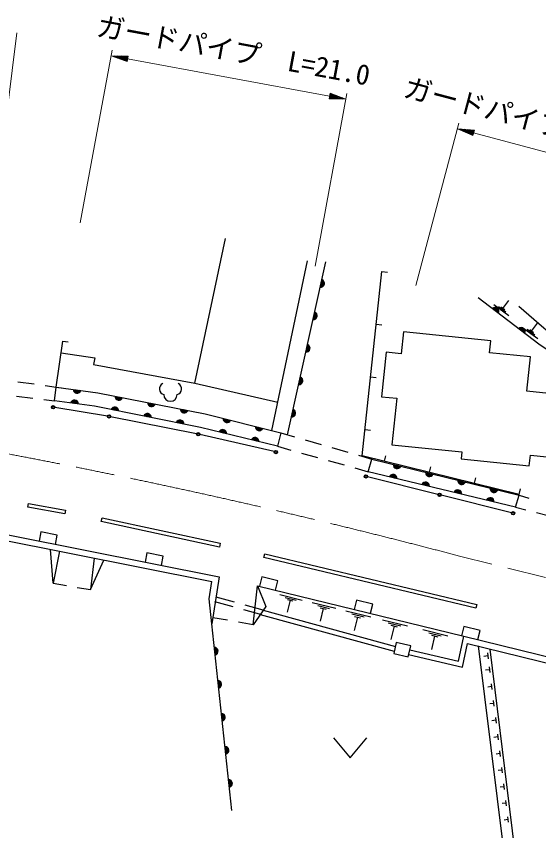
# Model space of a CAD drawing. Units: millimetres, scale not verified. Extents: x 40000 to 680000, y 20000 to 380000.
# Drawn here: x 386972 to 434083, y 268104 to 341607 of the extents above; entities that cross this region are included whole.
import ezdxf
from ezdxf.enums import TextEntityAlignment as Align

# ---------------------------------------------------------------- set-up
doc = ezdxf.new("R2010")
doc.units = ezdxf.units.MM
doc.header["$LTSCALE"] = 1000
doc.linetypes.add('CHAIN', pattern=[18.5, 12, -1.5, 3.5, -1.5])
for name, color, linetype, lineweight in [('M-BGD', 7, 'Continuous', 25), ('M-BMK', 2, 'CHAIN', 13), ('M-STR-HTXT', 7, 'Continuous', 13), ('M-STR-STRD', 7, 'Continuous', 25)]:
    doc.layers.add(name, color=color, linetype=linetype, lineweight=lineweight)
doc.styles.add('ＭＳ ゴシック', font='')
doc.styles.get('ＭＳ ゴシック').set_extended_font_data('MS Gothic')

msp = doc.modelspace()

# ---------------------------------------------------------------- linework, layer by layer
at = {"layer": 'M-BGD'}
for p, q in [((403059, 308510), (405835, 321553)), ((410024, 304217), (413246, 319546)), ((411434, 303840), (414890, 319434)), ((419940, 318562), (420437, 318509)), ((431403, 314559), (430034, 315557)), ((431127, 314900), (430443, 315399)), ((431023, 315116), (430680, 315365)), ((430851, 315240), (431384, 315971)), ((433446, 313178), (433979, 313908)), ((419434, 313814), (419931, 313761)), ((433997, 312496), (432628, 313495)), ((433722, 312837), (433037, 313337)), ((433617, 313053), (433275, 313303)), ((390562, 308145), (391159, 312300)), ((391159, 312300), (391654, 312229)), ((391159, 312300), (391654, 312229)), ((418928, 309066), (419425, 309013)), ((387104, 308629), (388590, 308421)), ((389580, 308282), (390562, 308145)), ((390426, 306913), (390562, 308145)), ((390562, 308145), (391057, 308074)), ((386983, 307308), (388474, 307137)), ((389467, 307023), (390426, 306913)), ((395186, 305518), (390444, 306292)), ((403235, 303917), (395481, 305464)), ((418422, 304318), (418919, 304265)), ((410240, 302316), (403528, 303855)), ((410833, 304014), (410525, 302799)), ((410833, 304014), (412055, 303660)), ((413016, 303382), (414456, 302965)), ((410525, 302799), (411727, 302462)), ((412689, 302192), (414134, 301787)), ((415417, 302687), (416858, 302270)), ((415097, 301517), (416541, 301111)), ((417818, 301992), (419041, 301639)), ((418705, 300504), (419041, 301639)), ((419041, 301639), (432309, 298377)), ((420192, 301446), (420311, 301932)), ((417504, 300841), (418705, 300504)), ((424238, 300451), (424357, 300937)), ((424993, 298453), (418647, 300039)), ((431987, 297319), (418705, 300504)), ((428284, 299456), (428403, 299942)), ((432330, 298462), (432449, 298947)), ((431630, 296794), (425284, 298380)), ((431987, 297319), (432309, 298377)), ((432309, 298377), (433206, 298125)), ((431987, 297319), (432918, 297073)), ((374473, 296594), (404593, 290598)), ((433885, 296818), (434816, 296572)), ((390299, 290444), (391489, 290238)), ((392475, 290069), (393665, 289863)), ((408735, 290218), (427344, 285654)), ((406637, 288735), (404992, 289190)), ((410736, 289419), (412743, 288926)), ((411205, 289162), (412209, 288915)), ((411674, 288905), (411411, 287834)), ((411423, 288966), (411925, 288843)), ((406517, 288301), (404872, 288756)), ((409247, 288014), (407601, 288469)), ((413653, 288703), (415783, 288181)), ((414151, 288430), (415216, 288169)), ((414648, 288158), (414370, 287022)), ((414382, 288223), (414915, 288093)), ((409127, 287580), (407481, 288035)), ((409247, 288014), (421156, 284744)), ((416690, 287958), (418948, 287404)), ((417218, 287669), (418346, 287392)), ((417463, 287450), (418027, 287311)), ((406422, 269915), (404609, 286768)), ((406030, 287096), (404697, 287325)), ((408348, 286697), (407015, 286927)), ((417745, 287380), (417450, 286176)), ((419986, 287150), (422244, 286596)), ((420514, 286861), (421642, 286584)), ((421041, 286572), (420746, 285368)), ((420759, 286641), (421323, 286503)), ((423643, 286253), (425900, 285699)), ((424170, 285964), (425299, 285687)), ((424698, 285675), (424403, 284471)), ((424416, 285744), (424980, 285606)), ((428617, 284775), (431120, 264724)), ((432187, 264366), (429721, 284503)), ((429494, 283885), (429140, 283841)), ((429462, 284150), (429527, 283619)), ((429647, 282634), (429293, 282591)), ((429615, 282900), (429680, 282368)), ((429834, 281110), (429483, 281067)), ((429802, 281373), (429866, 280847)), ((430020, 279591), (429673, 279549)), ((429988, 279852), (430052, 279331)), ((430205, 278078), (429862, 278035)), ((430174, 278335), (430237, 277820)), ((415572, 276484), (417072, 274684)), ((417072, 274684), (418572, 276484)), ((430390, 276569), (430050, 276528)), ((430359, 276824), (430421, 276314)), ((430574, 275066), (430237, 275025)), ((430543, 275319), (430605, 274813)), ((430758, 273568), (430424, 273527)), ((430727, 273818), (430788, 273318)), ((430941, 272075), (430611, 272035)), ((430910, 272323), (430971, 271828)), ((431123, 270588), (430796, 270548)), ((431093, 270833), (431153, 270343)), ((431304, 269105), (430981, 269066)), ((431275, 269348), (431334, 268863))]:
    msp.add_line(p, q, dxfattribs=at)
for points in [[(432330, 298462), (418169, 301943), (419940, 318562)], [(466382, 294961), (446555, 304601), (439101, 308572), (434094, 312011), (428627, 316212)], [(432287, 315445), (437025, 311344), (440239, 307966)], [(391007, 311240), (394044, 310771), (393927, 310169), (403059, 308510), (410564, 306789)], [(390562, 308145), (394326, 307632), (403991, 305733), (410833, 304014)], [(410525, 302799), (403580, 304493), (394018, 306409), (390426, 306913)], [(374577, 297118), (405279, 291006), (404609, 286768)], [(390499, 293948), (390666, 294786), (389195, 295079), (389028, 294241)], [(390883, 293327), (390299, 290444), (390048, 293494)], [(394009, 292705), (393665, 289863), (394861, 292535)], [(400061, 292044), (400228, 292882), (398757, 293175), (398590, 292337)], [(404609, 286768), (404365, 289033), (404593, 290598)], [(410356, 289821), (410559, 290650), (409102, 291008), (408899, 290178)], [(418909, 287723), (419112, 288553), (417655, 288910), (417451, 288080)], [(408979, 287621), (421044, 284308), (421057, 284305)], [(428591, 285347), (428795, 286177), (427338, 286535), (427134, 285706)], [(422459, 284435), (426860, 283399), (427344, 285654), (481073, 272445), (492869, 269987)], [(422355, 283997), (427204, 282856), (427666, 285009), (480951, 271908)]]:
    msp.add_lwpolyline(points, dxfattribs=at)
for points in [[(420848, 302931), (427151, 302284), (427089, 301672), (433235, 301041), (433333, 301996), (439837, 301328), (440420, 307002), (433015, 307763), (433334, 310867), (429655, 311244), (429766, 312323), (421895, 313131), (421692, 311155), (420314, 311297), (419901, 307273), (421279, 307132)], [(408348, 286697), (408735, 290218), (409470, 288342)], [(421009, 284095), (422316, 283800), (422541, 284799), (421235, 285093)]]:
    msp.add_lwpolyline(points, close=True, dxfattribs=at)
for centre, radius in [((390296, 306317), 150), ((390296, 306317), 120), ((390296, 306317), 100), ((390296, 306317), 100), ((390296, 306317), 100), ((390296, 306317), 100), ((395334, 305494), 150), ((395334, 305494), 120), ((395334, 305494), 100), ((395334, 305494), 100), ((395334, 305494), 100), ((395334, 305494), 100), ((403382, 303888), 150), ((403382, 303888), 120), ((403382, 303888), 100), ((403382, 303888), 100), ((403382, 303888), 100), ((403382, 303888), 100), ((410387, 302282), 150), ((410387, 302282), 120), ((410387, 302282), 100), ((410387, 302282), 100), ((410387, 302282), 100), ((410387, 302282), 100), ((418502, 300076), 150), ((418502, 300076), 120), ((418502, 300076), 100), ((418502, 300076), 100), ((418502, 300076), 100), ((418502, 300076), 100), ((425138, 298417), 150), ((425138, 298417), 120), ((425138, 298417), 100), ((425138, 298417), 100), ((425138, 298417), 100), ((425138, 298417), 100), ((431775, 296757), 150), ((431775, 296757), 120), ((431775, 296757), 100), ((431775, 296757), 100), ((431775, 296757), 100), ((431775, 296757), 100)]:
    msp.add_circle(centre, radius, dxfattribs=at)
for centre, radius, start, end in [((414407, 317507), 354, 266.29961, 68.70478), ((414407, 317507), 283, 268.52364, 66.48075), ((414407, 317507), 212, 272.26997, 62.73442), ((414407, 317507), 142, 279.9817, 55.02269), ((414407, 317507), 100, 290.29936, 44.70503), ((414407, 317507), 100, 290.29936, 44.70503), ((430138, 314983), 354, 331.25798, 133.66316), ((413758, 314578), 354, 266.29961, 68.70478), ((413758, 314578), 283, 268.52364, 66.48075), ((413758, 314578), 212, 272.26997, 62.73442), ((413758, 314578), 142, 279.9817, 55.02269), ((413758, 314578), 100, 290.29936, 44.70503), ((413758, 314578), 100, 290.29936, 44.70503), ((430138, 314983), 283, 333.48202, 131.43912), ((430138, 314983), 212, 337.22834, 127.69279), ((430138, 314983), 142, 344.94007, 119.98106), ((430138, 314983), 100, 355.25773, 109.6634), ((430138, 314983), 100, 355.25773, 109.6634), ((432517, 313155), 354, 331.25798, 133.66316), ((432517, 313155), 283, 333.48202, 131.43912), ((432517, 313155), 212, 337.22834, 127.69279), ((432517, 313155), 142, 344.94007, 119.98106), ((432517, 313155), 100, 355.25773, 109.6634), ((432517, 313155), 100, 355.25773, 109.6634), ((413109, 311649), 354, 266.29961, 68.70478), ((413109, 311649), 283, 268.52364, 66.48075), ((413109, 311649), 212, 272.26997, 62.73442), ((413109, 311649), 142, 279.9817, 55.02269), ((413109, 311649), 100, 290.29936, 44.70503), ((413109, 311649), 100, 290.29936, 44.70503), ((412460, 308720), 354, 266.29961, 68.70478), ((412460, 308720), 283, 268.52364, 66.48075), ((412460, 308720), 212, 272.26997, 62.73442), ((412460, 308720), 142, 279.9817, 55.02269), ((412460, 308720), 100, 290.29936, 44.70503), ((412460, 308720), 100, 290.29936, 44.70503), ((400409, 307979), 536, 116.08703, 255.33416), ((401338, 307979), 536, 284.66584, 63.91297), ((392451, 307942), 354, 181.03224, 343.43742), ((392451, 307942), 283, 183.25628, 341.21338), ((392451, 307942), 212, 187.00261, 337.46706), ((392451, 307942), 142, 194.71434, 329.75533), ((392451, 307942), 100, 205.032, 319.43767), ((392451, 307942), 100, 205.032, 319.43767), ((396225, 307314), 354, 177.68263, 340.08781), ((396225, 307314), 283, 179.90667, 337.86377), ((396225, 307314), 212, 183.65299, 334.11744), ((396225, 307314), 142, 191.36472, 326.40571), ((396225, 307314), 100, 201.68238, 316.08805), ((396225, 307314), 100, 201.68238, 316.08805), ((400873, 307460), 600, 180, 0), ((392214, 306607), 354, 0.80104, 163.20622), ((392214, 306607), 283, 3.02508, 160.98218), ((392214, 306607), 212, 6.77141, 157.23586), ((392214, 306607), 142, 14.48314, 149.52413), ((392214, 306607), 100, 24.8008, 139.20646), ((392214, 306607), 100, 24.8008, 139.20646), ((399169, 306735), 354, 177.68263, 340.08781), ((399169, 306735), 283, 179.90667, 337.86377), ((399169, 306735), 212, 183.65299, 334.11744), ((399169, 306735), 142, 191.36472, 326.40571), ((399169, 306735), 100, 201.68238, 316.08805), ((399169, 306735), 100, 201.68238, 316.08805), ((395847, 305987), 354, 357.46777, 159.87295), ((395847, 305987), 283, 359.69181, 157.64891), ((395847, 305987), 212, 3.43813, 153.90258), ((395847, 305987), 142, 11.14986, 146.19085), ((395847, 305987), 100, 21.46753, 135.87319), ((395847, 305987), 100, 21.46753, 135.87319), ((402112, 306157), 354, 177.68263, 340.08781), ((402112, 306157), 283, 179.90667, 337.86377), ((402112, 306157), 212, 183.65299, 334.11744), ((402112, 306157), 142, 191.36472, 326.40571), ((402112, 306157), 100, 201.68238, 316.08805), ((402112, 306157), 100, 201.68238, 316.08805), ((411811, 305791), 354, 266.29961, 68.70478), ((411811, 305791), 283, 268.52364, 66.48075), ((411811, 305791), 212, 272.26997, 62.73442), ((411811, 305791), 142, 279.9817, 55.02269), ((411811, 305791), 100, 290.29936, 44.70503), ((411811, 305791), 100, 290.29936, 44.70503), ((398788, 305398), 354, 357.46777, 159.87295), ((398788, 305398), 283, 359.69181, 157.64891), ((398788, 305398), 212, 3.43813, 153.90258), ((398788, 305398), 142, 11.14986, 146.19085), ((398788, 305398), 100, 21.46753, 135.87319), ((398788, 305398), 100, 21.46753, 135.87319), ((401730, 304808), 354, 357.46777, 159.87295), ((401730, 304808), 283, 359.69181, 157.64891), ((405970, 305291), 354, 174.69378, 337.09896), ((405970, 305291), 283, 176.91782, 334.87492), ((405970, 305291), 212, 180.66415, 331.12859), ((405970, 305291), 142, 188.37588, 323.41686), ((405970, 305291), 100, 198.69354, 313.0992), ((405970, 305291), 100, 198.69354, 313.0992), ((401730, 304808), 212, 3.43813, 153.90258), ((401730, 304808), 142, 11.14986, 146.19085), ((401730, 304808), 100, 21.46753, 135.87319), ((401730, 304808), 100, 21.46753, 135.87319), ((405582, 303949), 354, 355.0937, 157.49888), ((408880, 304560), 354, 174.69378, 337.09896), ((408880, 304560), 283, 176.91782, 334.87492), ((408880, 304560), 212, 180.66415, 331.12859), ((408880, 304560), 142, 188.37588, 323.41686), ((408880, 304560), 100, 198.69354, 313.0992), ((408880, 304560), 100, 198.69354, 313.0992), ((405582, 303949), 283, 357.31774, 155.27484), ((405582, 303949), 212, 1.06406, 151.52851), ((405582, 303949), 142, 8.77579, 143.81678), ((405582, 303949), 100, 19.09346, 133.49912), ((405582, 303949), 100, 19.09346, 133.49912), ((408497, 303238), 354, 355.0937, 157.49888), ((408497, 303238), 283, 357.31774, 155.27484), ((408497, 303238), 212, 1.06406, 151.52851), ((408497, 303238), 142, 8.77579, 143.81678), ((408497, 303238), 100, 19.09346, 133.49912), ((408497, 303238), 100, 19.09346, 133.49912), ((421318, 301135), 354, 174.98411, 337.38929), ((421318, 301135), 283, 177.20815, 335.16525), ((421318, 301135), 212, 180.95447, 331.41892), ((421318, 301135), 142, 188.6662, 323.70719), ((421318, 301135), 100, 198.98386, 313.38953), ((421318, 301135), 100, 198.98386, 313.38953), ((420957, 299908), 354, 355.3122, 157.71738), ((420957, 299908), 283, 357.53624, 155.49334), ((420957, 299908), 212, 1.28256, 151.74701), ((420957, 299908), 142, 8.99429, 144.03528), ((420957, 299908), 100, 19.31195, 133.71762), ((420957, 299908), 100, 19.31195, 133.71762), ((424231, 300418), 354, 174.98411, 337.38929), ((424231, 300418), 283, 177.20815, 335.16525), ((424231, 300418), 212, 180.95447, 331.41892), ((424231, 300418), 142, 188.6662, 323.70719), ((424231, 300418), 100, 198.98386, 313.38953), ((424231, 300418), 100, 198.98386, 313.38953), ((423875, 299209), 354, 355.3122, 157.71738), ((423875, 299209), 283, 357.53624, 155.49334), ((423875, 299209), 212, 1.28256, 151.74701), ((423875, 299209), 142, 8.99429, 144.03528), ((423875, 299209), 100, 19.31195, 133.71762), ((423875, 299209), 100, 19.31195, 133.71762), ((427144, 299702), 354, 174.98411, 337.38929), ((427144, 299702), 283, 177.20815, 335.16525), ((427144, 299702), 212, 180.95447, 331.41892), ((427144, 299702), 142, 188.6662, 323.70719), ((427144, 299702), 100, 198.98386, 313.38953), ((427144, 299702), 100, 198.98386, 313.38953), ((426792, 298509), 354, 355.3122, 157.71738), ((426792, 298509), 283, 357.53624, 155.49334), ((426792, 298509), 212, 1.28256, 151.74701), ((426792, 298509), 142, 8.99429, 144.03528), ((426792, 298509), 100, 19.31195, 133.71762), ((426792, 298509), 100, 19.31195, 133.71762), ((430058, 298986), 354, 174.98411, 337.38929), ((430058, 298986), 283, 177.20815, 335.16525), ((430058, 298986), 212, 180.95447, 331.41892), ((430058, 298986), 142, 188.6662, 323.70719), ((430058, 298986), 100, 198.98386, 313.38953), ((430058, 298986), 100, 198.98386, 313.38953), ((429709, 297810), 354, 355.3122, 157.71738), ((429709, 297810), 283, 357.53624, 155.49334), ((429709, 297810), 212, 1.28256, 151.74701), ((429709, 297810), 142, 8.99429, 144.03528), ((429709, 297810), 100, 19.31195, 133.71762), ((429709, 297810), 100, 19.31195, 133.71762), ((404819, 284302), 354, 284.93867, 87.34385), ((404819, 284302), 283, 287.16271, 85.11981), ((404819, 284302), 212, 290.90904, 81.37349), ((404819, 284302), 142, 298.62077, 73.66176), ((404819, 284302), 100, 308.93843, 63.34409), ((404819, 284302), 100, 308.93843, 63.34409), ((405140, 281319), 354, 284.93867, 87.34385), ((405140, 281319), 283, 287.16271, 85.11981), ((405140, 281319), 212, 290.90904, 81.37349), ((405140, 281319), 142, 298.62077, 73.66176), ((405140, 281319), 100, 308.93843, 63.34409), ((405140, 281319), 100, 308.93843, 63.34409), ((405461, 278336), 354, 284.93867, 87.34385), ((405461, 278336), 283, 287.16271, 85.11981), ((405461, 278336), 212, 290.90904, 81.37349), ((405461, 278336), 142, 298.62077, 73.66176), ((405461, 278336), 100, 308.93843, 63.34409), ((405461, 278336), 100, 308.93843, 63.34409), ((405782, 275353), 354, 284.93867, 87.34385), ((405782, 275353), 283, 287.16271, 85.11981), ((405782, 275353), 212, 290.90904, 81.37349), ((405782, 275353), 142, 298.62077, 73.66176), ((405782, 275353), 100, 308.93843, 63.34409), ((405782, 275353), 100, 308.93843, 63.34409), ((406103, 272370), 354, 284.93867, 87.34385), ((406103, 272370), 283, 287.16271, 85.11981), ((406103, 272370), 212, 290.90904, 81.37349), ((406103, 272370), 142, 298.62077, 73.66176), ((406103, 272370), 100, 308.93843, 63.34409), ((406103, 272370), 100, 308.93843, 63.34409)]:
    msp.add_arc(centre, radius, start, end, dxfattribs=at)
at = {"layer": 'M-BMK'}
msp.add_line((465758, 283238), (426944, 292889), dxfattribs=at)
msp.add_arc((276922, -274781), 587159, 75.19646, 80.90521, dxfattribs=at)
at = {"layer": 'M-STR-HTXT'}
for p, q in [((384889, 323043), (387024, 340121)), ((392746, 322954), (395621, 338535)), ((395531, 338043), (396960, 337525)), ((395531, 338043), (397051, 338017)), ((395531, 338043), (397006, 337771)), ((396997, 337722), (395817, 337940)), ((397015, 337820), (395835, 338038)), ((396103, 337836), (396988, 337673)), ((396139, 338033), (397024, 337869)), ((396979, 337623), (396389, 337732)), ((397033, 337918), (396443, 338027)), ((396675, 337629), (396970, 337574)), ((396747, 338022), (397042, 337968)), ((396960, 337525), (397051, 338017)), ((397006, 337771), (415220, 334409)), ((413911, 319048), (416786, 334629)), ((415266, 334655), (415175, 334163)), ((415229, 334458), (416410, 334241)), ((416124, 334344), (415239, 334508)), ((415248, 334557), (415838, 334448)), ((415552, 334551), (415257, 334606)), ((416696, 334137), (415266, 334655)), ((416696, 334137), (415175, 334163)), ((415479, 334158), (415184, 334213)), ((415193, 334262), (415783, 334153)), ((416087, 334148), (415202, 334311)), ((415211, 334360), (416391, 334142)), ((416696, 334137), (415220, 334409)), ((423009, 317310), (426894, 331948)), ((426766, 331464), (428152, 330838)), ((426766, 331464), (428280, 331321)), ((426766, 331464), (428216, 331080)), ((428203, 331031), (427043, 331339)), ((428229, 331128), (427069, 331436)), ((427320, 331214), (428190, 330983)), ((427372, 331407), (428242, 331176)), ((428177, 330935), (427598, 331088)), ((428254, 331224), (427674, 331378)), ((427875, 330963), (428165, 330886)), ((427977, 331350), (428267, 331273)), ((428152, 330838), (428280, 331321)), ((428216, 331080), (438672, 328304))]:
    msp.add_line(p, q, dxfattribs=at)
at = {"layer": 'M-STR-STRD'}
for points in [[(388077, 297636), (391419, 297028), (391358, 296693), (388016, 297300)], [(394702, 296350), (405363, 294041), (405290, 293704), (394629, 296012)], [(409377, 293092), (428489, 288530), (428411, 288202), (409299, 292764)]]:
    msp.add_lwpolyline(points, close=True, dxfattribs=at)

# ---------------------------------------------------------------- texts
at = {"layer": 'M-STR-HTXT', "style": 'ＭＳ ゴシック'}
for s, rotation, p in [('ガードパイプ  L=21.0', 349.543, (406295, 337073)), ('ガードパイプ  L=14.0', 345.137, (433701, 330659))]:
    msp.add_text(s, height=1833, rotation=rotation, dxfattribs=at).set_placement(p, align=Align.BOTTOM_CENTER)

doc.saveas('drawing.dxf')
